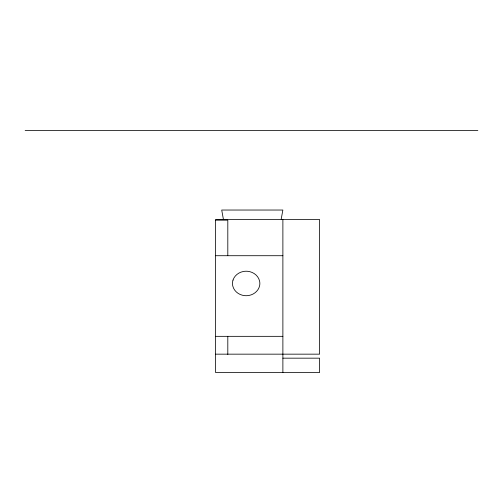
<?xml version="1.0" encoding="UTF-8"?>
<svg xmlns="http://www.w3.org/2000/svg" width="503" height="503" viewBox="0 0 503 503"><rect width="100%" height="100%" fill="white"/><g stroke="black" fill="none" stroke-linecap="round" stroke-linejoin="round"><path stroke-width="0.75" d="M281.183 219.214L282.868 210.034L221.716 210.034L223.382 219.214M25.15 130.478L477.85 130.478M215.567 220.163L227.809 220.163L227.809 255.505M215.567 255.713L282.881 255.713M215.567 336.337L282.881 336.337M215.567 354.162L319.6 354.162L319.6 219.528L215.567 219.528L215.567 372.522L319.6 372.522L319.6 358.167L282.881 358.167M282.881 219.528L282.881 372.522M227.809 336.394L227.809 354.458M233.015 280.077L232.713 281.221A10.984 10.984 0 0 0 232.807 286.119C233.926 290.671 237.906 294.117 242.377 295.23A15.228 15.228 0 0 0 249.13 295.418C254.059 294.494 258.58 290.747 259.617 285.717A10.984 10.984 0 0 0 259.523 280.819C258.404 276.266 254.424 272.821 249.953 271.708A15.228 15.228 0 0 0 243.201 271.519C238.655 272.393 234.455 275.594 233.015 280.077"/></g></svg>
